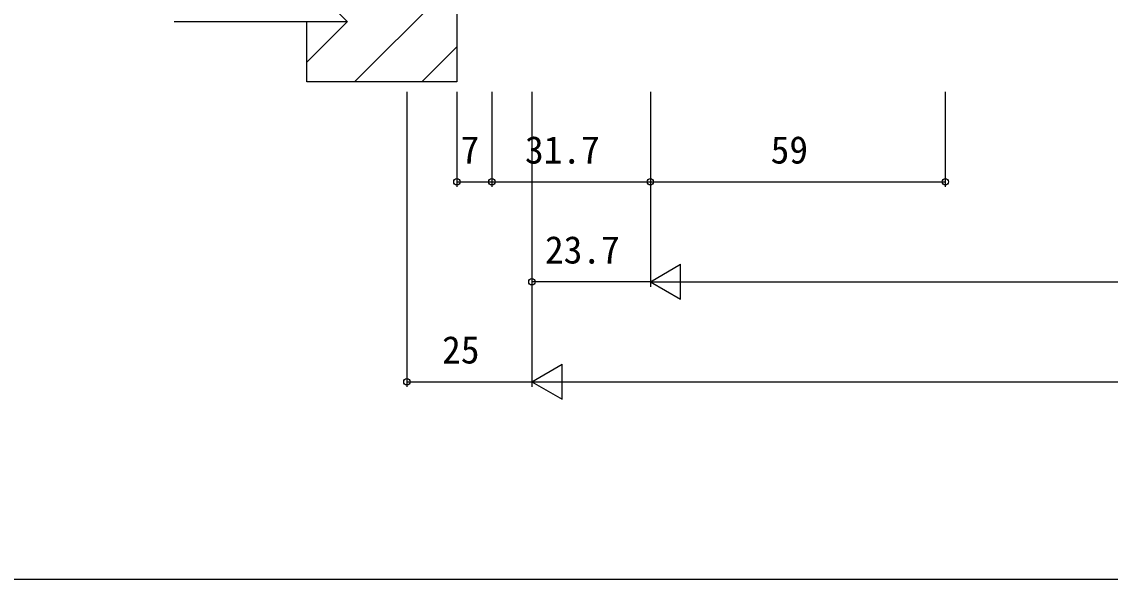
# Model space of a CAD drawing. Units: millimetres, scale not verified. Extents: x -437 to 438, y -331 to 329.
# Drawn here: x -121.2 to 96.5, y -331.3 to -219.8 of the extents above; entities that cross this region are included whole.
import ezdxf
from ezdxf.enums import TextEntityAlignment as Align

# ---------------------------------------------------------------- set-up
doc = ezdxf.new("R2010")
doc.units = ezdxf.units.MM
doc.header["$LTSCALE"] = 2
for name, color, linetype in [('0-7_YKK_D', 6, 'Continuous'), ('0-8_YKK_ZWAK', 7, 'Continuous'), ('0-9_YSS_K', 3, 'Continuous'), ('0-A_YSS_KE', 3, 'Continuous')]:
    doc.layers.add(name, color=color, linetype=linetype)
doc.styles.add('ＭＳ ゴシック', font='')
doc.styles.get('ＭＳ ゴシック').set_extended_font_data('MS Gothic')

msp = doc.modelspace()

# ---------------------------------------------------------------- linework, layer by layer
at = {"layer": '0-7_YKK_D'}
for p, q in [((-44.2, -233.8), (-44.2, -292.8)), ((-34.2, -233.8), (-34.2, -252.8)), ((-27.2, -233.8), (-27.2, -252.8)), ((-27.2, -233.8), (-27.2, -252.8)), ((-19.2, -233.8), (-19.2, -292.8)), ((-19.2, -233.8), (-19.2, -272.8)), ((-19.2, -233.8), (-19.2, -292.8)), ((4.5, -233.8), (4.5, -272.8)), ((4.5, -233.8), (4.5, -272.8)), ((4.5, -233.8), (4.5, -252.8)), ((4.5, -233.8), (4.5, -252.8)), ((63.5, -233.8), (63.5, -252.8)), ((-34.2, -251.8), (-27.2, -251.8)), ((-27.2, -251.8), (4.5, -251.8)), ((4.5, -251.8), (63.5, -251.8)), ((4.5, -271.8), (10.562, -268.3)), ((10.562, -275.3), (10.562, -268.3)), ((4.5, -271.8), (-19.2, -271.8)), ((4.5, -271.8), (10.562, -275.3)), ((4.5, -271.8), (16.624, -271.8)), ((11.5, -271.8), (297.5, -271.8)), ((-19.2, -291.8), (-13.138, -288.3)), ((-13.138, -295.3), (-13.138, -288.3)), ((-44.2, -291.8), (-19.2, -291.8)), ((-19.2, -291.8), (-13.138, -295.3)), ((-19.2, -291.8), (-7.076, -291.8)), ((-12.2, -291.8), (321.2, -291.8))]:
    msp.add_line(p, q, dxfattribs=at)
for centre in [(-34.2, -251.8), (-27.2, -251.8), (-27.2, -251.8), (4.5, -251.8), (4.5, -251.8), (63.5, -251.8), (-19.2, -271.8), (-44.2, -291.8)]:
    msp.add_circle(centre, 0.637, dxfattribs=at)
at = {"layer": '0-8_YKK_ZWAK'}
msp.add_lwpolyline([(-436.8, -331.3), (438.2, -331.3), (438.2, 293.7)], dxfattribs=at)
at = {"layer": '0-9_YSS_K'}
for p, q in [((-54.677, -231.8), (-34.2, -211.323)), ((-64.2, -227.852), (-56.148, -219.8)), ((-41.207, -231.8), (-34.2, -224.793))]:
    msp.add_line(p, q, dxfattribs=at)
at = {"layer": '0-A_YSS_KE'}
for p, q in [((-34.2, -191.8), (-34.2, -231.8)), ((-64.2, -219.8), (-90.78, -219.8)), ((-64.2, -231.8), (-64.2, -219.8)), ((-56.1, -219.8), (-64.2, -219.8)), ((-34.2, -231.8), (-64.2, -231.8))]:
    msp.add_line(p, q, dxfattribs=at)
msp.add_lwpolyline([(-56.1, -219.8), (-64.2, -211.7), (-64.2, -191.8)], dxfattribs=at)

# ---------------------------------------------------------------- texts
at = {"layer": '0-7_YKK_D', "style": 'ＭＳ ゴシック'}
for s, p in [('7', (-33.449, -249.8)), ('31.7', (-20.576, -249.8)), ('59', (28.567, -249.8)), ('23.7', (-16.576, -269.8)), ('25', (-37.155, -289.8))]:
    msp.add_text(s, height=5.499, dxfattribs=at).set_placement(p, align=Align.BOTTOM_LEFT)

doc.saveas('drawing.dxf')
